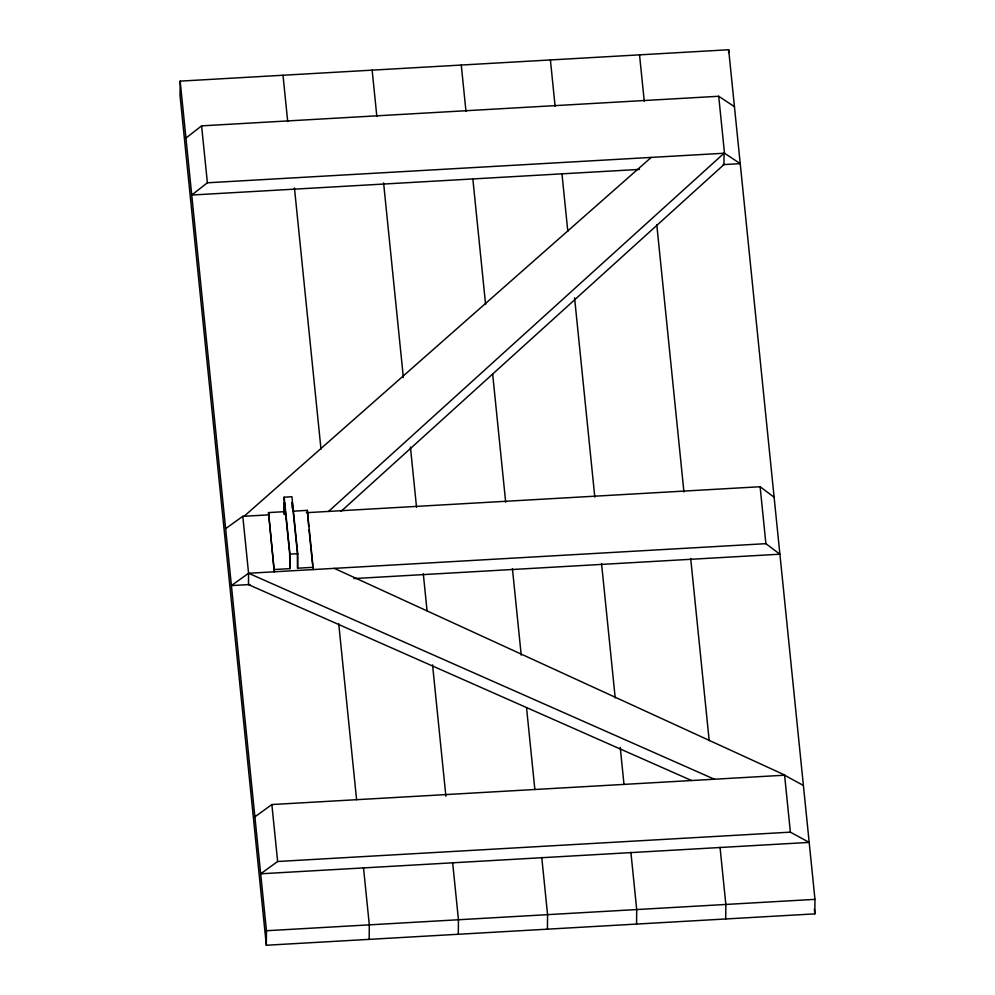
<?xml version="1.0" encoding="UTF-8"?>
<svg xmlns="http://www.w3.org/2000/svg" width="995" height="995" viewBox="0 0 995 995"><rect width="100%" height="100%" fill="white"/><g stroke="black" fill="none" stroke-linecap="round" stroke-linejoin="round"><path stroke-width="1.49" d="M180.17 81.13L180.033 95.644L266.337 945.25L814.83 913.87L814.967 899.356L728.663 49.75L180.17 81.13L266.461 930.735L266.337 945.25M269.123 514.825L242.792 516.33L248.576 573.269L248.476 584.612L691.55 780.515M268.526 512.587L274.284 571.802L268.526 512.587L284.048 511.704L284.172 497.189L291.933 496.741L297.716 553.693L297.592 568.207L313.102 567.312L307.318 510.373L293.351 511.169M274.309 569.538L289.831 568.642L289.968 554.14L284.172 497.189M292.157 508.134L292.207 502.089L297.405 553.158L297.592 568.207M307.318 510.373L308.711 526.492M313.089 569.588L313.102 567.312M369.17 939.367L369.307 924.852L363.498 867.702M458.309 934.268L458.446 919.753L452.638 862.603M547.437 929.168L547.573 914.654L541.765 857.503M636.576 924.069L636.7 909.554L630.905 852.404M728.639 52.648L728.663 49.75M725.703 918.97L725.84 904.455L720.032 847.305M328.574 511.418L724.061 153.242L723.95 164.573L341.111 511.306M244.123 516.256L651.215 157.409M185.953 138.081L201.599 125.855L718.713 96.266L734.459 106.701M723.191 164.623L740.243 163.64L724.497 153.218L207.383 182.794L191.736 195.032L639.524 169.399M254.894 816.845L271.859 804.545L785.08 775.18L334.357 568.369M277.642 861.496L260.678 873.797L809.184 842.404L790.378 832.156L277.642 861.496L271.859 804.545M225.616 528.644L242.792 516.33M353.81 578.58L779.906 554.203L765.901 543.668L248.576 573.269L231.4 585.582L249.994 584.525M306.298 512.699L760.118 486.729L774.122 497.251M289.968 554.14L297.716 553.693M266.461 930.735L814.967 899.356M248.576 573.269L714.373 779.222M803.4 785.465L784.595 775.204L790.378 832.156M814.37 909.231L814.83 913.87M760.118 486.729L765.901 543.668M718.713 96.266L724.497 153.218M639.536 54.849L644.25 101.191M656.799 224.77L683.938 492.015M690.692 558.431L709.199 740.715M550.409 59.949L555.111 106.291M562.013 174.262L567.822 231.412M574.575 297.841L594.811 497.114M601.552 563.531L615.208 697.93M620.233 747.357L623.989 784.433M461.27 65.048L465.983 111.39M472.886 179.361L485.597 304.482M492.649 373.996L505.684 502.214M512.425 568.63L521.218 655.133M526.542 707.656L534.862 789.532M372.142 70.147L376.844 116.49M383.597 182.918L403.361 377.553M410.425 447.066L416.544 507.313M423.298 573.729L427.054 610.806M432.551 664.871L445.884 796.174M283.003 75.247L287.717 121.589M294.458 188.018L320.987 449.081M338.71 623.629L356.596 799.731M309.022 529.564L312.617 564.961M284.048 511.704L284.346 514.639L284.458 502.525L289.644 553.606L289.831 568.642M201.599 125.855L207.383 182.794"/></g></svg>
